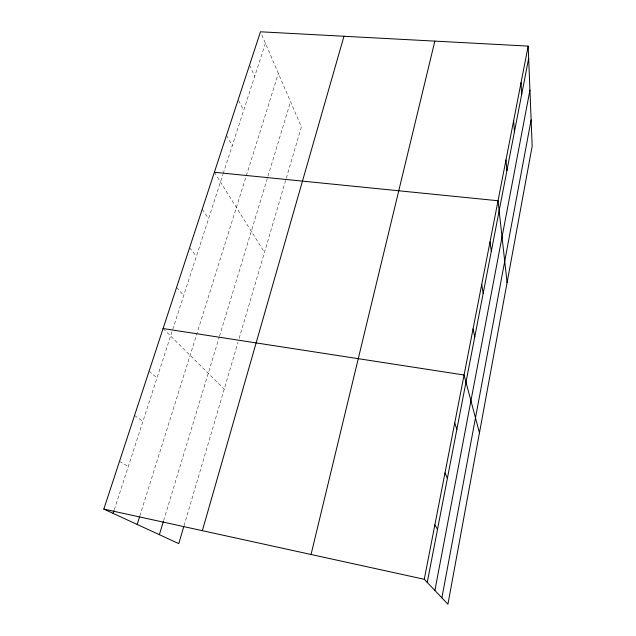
<?xml version="1.0" encoding="UTF-8"?>
<svg xmlns="http://www.w3.org/2000/svg" width="636" height="636" viewBox="0 0 636 636"><rect width="100%" height="100%" fill="white"/><g stroke="black" fill="none" stroke-linecap="round" stroke-linejoin="round"><path stroke-width="0.48" stroke-dasharray="3.18 2.39" d="M184.035 525.741L238.047 342.168M239.152 338.424L301.377 126.946L260.855 32.682M163.651 520.566L219.245 337.072M219.523 336.142L290.541 101.728M139.848 515.939L278.353 73.394M114.337 509.635L222.886 174.542M223.188 173.612L265.411 43.28M119.481 461.378L128.297 466.546M134.554 415.451L142.909 421.437M149.078 371.201L156.997 377.943M163.078 328.55L224.23 389.145M176.585 287.408L183.709 295.494M189.615 247.69L196.381 256.38M202.208 209.339L208.624 218.569M214.372 172.269L264.473 252.373M226.488 135.357L232.267 145.596M238.619 100.504L243.675 110.37M249.519 65.182L254.718 76.28"/><path stroke-width="0.95" d="M441.885 597.84L531.124 119.854M434.897 590.486L529.939 90.121M427.241 582.425L528.659 58.297M528.174 46.102L532.181 146.129L447.927 604.2L424.26 579.285L528.174 46.102L260.474 31.8L103.819 509.094L178.772 543.621L183.756 526.68M311.044 554.489L434.849 41.117M202.351 530.678L343.965 36.26M159.374 534.685L163.365 521.504M137.185 524.462L139.554 516.885M113.121 513.379L114.035 510.565M214.372 172.269L498.036 200.745L507.075 282.623M163.078 328.55L464.073 375.009L479.449 432.814M103.819 509.094L424.26 579.285M434.841 524.986L437.528 529.279M444.985 472.93L447.394 478.272M454.724 422.98L456.879 429.292M473.057 328.899L474.75 336.913M481.698 284.554L483.185 293.315M490.022 241.863L491.31 251.315M505.986 159.93L506.932 170.607M513.657 120.602L514.437 131.835M521.043 82.688L521.671 94.414"/></g></svg>
